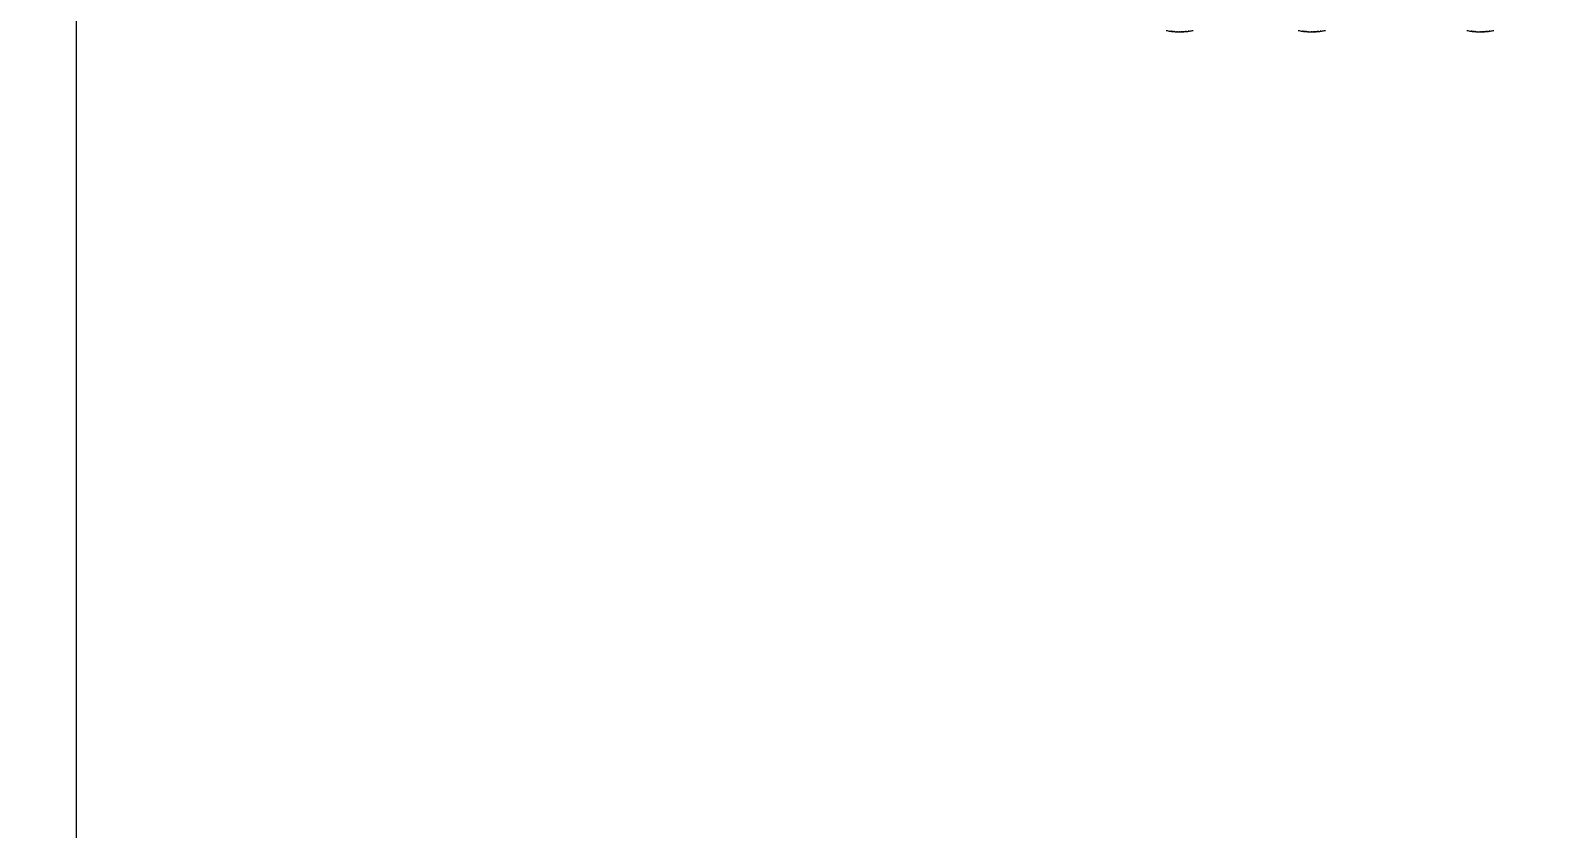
# Model space of a CAD drawing. Header units: millimetres. Extents: x -6280 to 5617, y -5845 to 6834.
# Drawn here: x -4816 to -3609, y 752 to 1385 of the extents above; entities that cross this region are included whole.
import ezdxf

# ---------------------------------------------------------------- set-up
doc = ezdxf.new("R2010")
doc.units = ezdxf.units.MM
for name, color, linetype in [('DIKOM_ОБЪЕКТ', 7, 'Continuous'), ('DIKOM_РАЗМЕР_ЗОНА', 7, 'Continuous'), ('DIKOM_РАЗМЕР_ОБЪЕКТА', 7, 'Continuous')]:
    doc.layers.add(name, color=color, linetype=linetype)
doc.styles.add('style1', font='arial.ttf', dxfattribs={"width": 0.8})
doc.dimstyles.new('1-50', dxfattribs={"dimtxt": 300, "dimasz": 200, "dimexe": 100, "dimexo": 0, "dimgap": 100, "dimtad": 1, "dimtxsty": 'style1', "dimcen": 200, "dimclrd": 7, "dimclre": 7, "dimclrt": 7, "dimadec": 1, "dimazin": 2, "dimtfac": 1, "dimtmove": 0, "dimatfit": 2, "dimfxl": 0, "dimlwd": 25, "dimlwe": 18, "dimarcsym": 0})

# ---------------------------------------------------------------- blocks, each defined once
blk = doc.blocks.new('*D9')
at = {"layer": 'Defpoints', "color": 0, "transparency": 16777216}
for p in [(2521.2, 1712.8), (-4779.9, 1437.8), (2521.2, -5186.4)]:
    blk.add_point(p, dxfattribs=at)
at = {"layer": 'DIKOM_РАЗМЕР_ОБЪЕКТА', "color": 7, "lineweight": 18, "transparency": 16777216}
for p, q in [((2521.2, 1712.8), (2521.2, -5286.4)), ((-4779.9, 1437.8), (-4779.9, -5286.4))]:
    blk.add_line(p, q, dxfattribs=at)
at = {"layer": 'DIKOM_РАЗМЕР_ОБЪЕКТА', "color": 7, "lineweight": 25, "transparency": 16777216}
blk.add_line((-4579.9, -5186.4), (2321.2, -5186.4), dxfattribs=at)
at = {"layer": 'DIKOM_РАЗМЕР_ОБЪЕКТА', "color": 7, "transparency": 16777216}
for points in [[(-4579.9, -5153.1), (-4579.9, -5219.8), (-4779.9, -5186.4)], [(2321.2, -5153.1), (2321.2, -5219.8), (2521.2, -5186.4)]]:
    blk.add_solid(points, dxfattribs=at)
at = {"layer": 'DIKOM_РАЗМЕР_ОБЪЕКТА', "color": 7, "transparency": 16777216, "insert": (-601.8, -4933.2), "char_height": 300, "attachment_point": 5, "style": 'style1'}
blk.add_mtext('7300', dxfattribs=at)
blk = doc.blocks.new('*D11')
at = {"layer": 'Defpoints', "color": 0, "transparency": 16777216}
for p in [(-6279.9, 1522.5), (4521.2, 1522.5), (4521.2, -5744.5)]:
    blk.add_point(p, dxfattribs=at)
at = {"layer": 'DIKOM_РАЗМЕР_ЗОНА', "color": 7, "lineweight": 18, "transparency": 16777216}
for p, q in [((-6279.9, 1522.5), (-6279.9, -5844.5)), ((4521.2, 1522.5), (4521.2, -5844.5))]:
    blk.add_line(p, q, dxfattribs=at)
at = {"layer": 'DIKOM_РАЗМЕР_ЗОНА', "color": 7, "lineweight": 25, "transparency": 16777216}
blk.add_line((-6079.9, -5744.5), (4321.2, -5744.5), dxfattribs=at)
at = {"layer": 'DIKOM_РАЗМЕР_ЗОНА', "color": 7, "transparency": 16777216}
for points in [[(-6079.9, -5711.2), (-6079.9, -5777.9), (-6279.9, -5744.5)], [(4321.2, -5711.2), (4321.2, -5777.9), (4521.2, -5744.5)]]:
    blk.add_solid(points, dxfattribs=at)
at = {"layer": 'DIKOM_РАЗМЕР_ЗОНА', "color": 7, "transparency": 16777216, "insert": (-569.1, -5491.3), "char_height": 300, "attachment_point": 5, "style": 'style1'}
blk.add_mtext('10800', dxfattribs=at)

msp = doc.modelspace()

# ---------------------------------------------------------------- linework, layer by layer
at = {"layer": 'DIKOM_ОБЪЕКТ', "color": 7, "linetype": 'Continuous', "lineweight": 15}
for p, q in [((-3911.541, 1384.645), (-3911.612, 1384.674)), ((-3911.139, 1384.608), (-3911.139, 1384.597)), ((-3907.946, 1384.275), (-3908.025, 1384.301)), ((-3907.571, 1384.275), (-3907.491, 1384.25)), ((-3906.672, 1384.219), (-3906.754, 1384.24)), ((-3905.473, 1384.203), (-3905.626, 1384.203)), ((-3905.492, 1384.202), (-3904.49, 1384.202)), ((-3904.325, 1384.202), (-3903.264, 1384.202)), ((-3903.87, 1384.204), (-3904.32, 1384.203)), ((-3903.264, 1384.202), (-3903.028, 1384.202)), ((-3903.041, 1384.203), (-3903.158, 1384.203)), ((-3902.931, 1384.202), (-3902.548, 1384.202)), ((-3900.636, 1384.246), (-3900.632, 1384.247)), ((-3899.178, 1384.359), (-3899.192, 1384.358)), ((-3898.579, 1384.414), (-3899.178, 1384.359)), ((-3898.963, 1384.395), (-3898.148, 1384.442)), ((-3897.586, 1384.504), (-3896.94, 1384.627)), ((-3896.747, 1384.633), (-3897.219, 1384.566)), ((-3896.747, 1384.654), (-3896.747, 1384.633)), ((-3896.738, 1384.634), (-3896.747, 1384.633)), ((-3896.738, 1384.656), (-3896.738, 1384.634)), ((-3806.76, 1384.655), (-3806.875, 1384.674)), ((-3806.375, 1384.604), (-3806.375, 1384.597)), ((-3803.143, 1384.279), (-3803.309, 1384.301)), ((-3802.858, 1384.275), (-3802.685, 1384.254)), ((-3801.861, 1384.221), (-3802.046, 1384.24)), ((-3800.623, 1384.203), (-3800.801, 1384.203)), ((-3800.651, 1384.202), (-3799.578, 1384.202)), ((-3799.592, 1384.202), (-3798.529, 1384.202)), ((-3799.18, 1384.204), (-3799.587, 1384.203)), ((-3798.529, 1384.202), (-3798.174, 1384.202)), ((-3798.174, 1384.202), (-3797.723, 1384.202)), ((-3795.383, 1384.27), (-3795.421, 1384.267)), ((-3794.477, 1384.359), (-3794.491, 1384.358)), ((-3793.585, 1384.427), (-3794.477, 1384.359)), ((-3794.302, 1384.395), (-3793.186, 1384.449)), ((-3793.138, 1384.454), (-3793.136, 1384.455)), ((-3792.837, 1384.489), (-3792.291, 1384.627)), ((-3792.057, 1384.633), (-3792.515, 1384.547)), ((-3792.057, 1384.66), (-3792.057, 1384.633)), ((-3792.048, 1384.634), (-3792.057, 1384.633)), ((-3792.048, 1384.661), (-3792.048, 1384.634)), ((-3672.924, 1384.656), (-3673.039, 1384.674)), ((-3672.537, 1384.603), (-3672.537, 1384.597)), ((-3672.537, 1384.597), (-3672.466, 1384.588)), ((-3669.305, 1384.28), (-3669.476, 1384.301)), ((-3669.025, 1384.275), (-3668.846, 1384.254)), ((-3668.022, 1384.221), (-3668.213, 1384.24)), ((-3666.78, 1384.203), (-3666.959, 1384.203)), ((-3666.808, 1384.202), (-3665.758, 1384.202)), ((-3665.758, 1384.202), (-3664.695, 1384.202)), ((-3665.35, 1384.204), (-3665.753, 1384.203)), ((-3664.695, 1384.202), (-3664.338, 1384.202)), ((-3664.338, 1384.202), (-3663.881, 1384.202)), ((-3661.545, 1384.27), (-3661.581, 1384.267)), ((-3660.647, 1384.359), (-3660.661, 1384.358)), ((-3659.727, 1384.429), (-3660.647, 1384.359)), ((-3660.475, 1384.395), (-3659.345, 1384.449)), ((-3659.278, 1384.456), (-3659.276, 1384.457)), ((-3658.997, 1384.489), (-3658.466, 1384.627)), ((-3658.229, 1384.633), (-3658.682, 1384.545)), ((-3658.229, 1384.661), (-3658.229, 1384.633)), ((-3658.22, 1384.634), (-3658.229, 1384.633)), ((-3658.22, 1384.662), (-3658.22, 1384.634))]:
    msp.add_line(p, q, dxfattribs=at)
for centre, start, end in [((-3905.498, 1426.038), 257.120378, 261.692488), ((-3905.498, 1426.038), 262.322829, 265.088314), ((-3905.498, 1426.038), 265.73088, 266.64785), ((-3905.498, 1426.038), 267.271397, 268.392102), ((-3902.548, 1426.038), 270, 272.611514), ((-3902.548, 1426.038), 273.188911, 274.077463), ((-3902.548, 1426.038), 274.703001, 275.447943), ((-3902.548, 1426.038), 276.039969, 276.814617), ((-3902.548, 1426.038), 277.323229, 278.093593), ((-3902.548, 1426.038), 278.723926, 282.879622), ((-3800.672, 1426.038), 257.120378, 261.629396), ((-3800.672, 1426.038), 262.26399, 264.966994), ((-3800.672, 1426.038), 265.620636, 266.615155), ((-3800.672, 1426.038), 267.242532, 268.370309), ((-3797.722, 1426.038), 270, 272.551328), ((-3797.722, 1426.038), 273.150527, 274.114353), ((-3797.722, 1426.038), 274.743832, 275.678508), ((-3797.722, 1426.038), 276.294357, 276.652073), ((-3797.722, 1426.038), 277.155172, 278.155064), ((-3797.722, 1426.038), 278.788989, 282.879622), ((-3666.83, 1426.038), 257.120378, 261.621311), ((-3666.83, 1426.038), 262.256434, 264.956057), ((-3666.83, 1426.038), 265.605044, 266.610957), ((-3666.83, 1426.038), 267.238822, 268.36749), ((-3663.881, 1426.038), 270, 272.545839), ((-3663.881, 1426.038), 273.14845, 274.119101), ((-3663.881, 1426.038), 274.749082, 275.701268), ((-3663.881, 1426.038), 276.319073, 276.640781), ((-3663.881, 1426.038), 277.142968, 278.162968), ((-3663.881, 1426.038), 278.797365, 282.879622)]:
    msp.add_arc(centre, 41.836, start, end, dxfattribs=at)
for points, knots in [([(-3911.612, 1384.674), (-3911.405, 1384.644), (-3911.001, 1384.586), (-3910.596, 1384.537), (-3910.399, 1384.513)], [0, 0, 0, 0, 0.51226895, 1, 1, 1, 1]), ([(-3910.387, 1384.502), (-3910.509, 1384.516), (-3910.76, 1384.546), (-3911.01, 1384.58), (-3911.139, 1384.597)], [0, 0, 0, 0, 0.48799483, 1, 1, 1, 1]), ([(-3910.399, 1384.513), (-3910.197, 1384.49), (-3909.863, 1384.453), (-3909.41, 1384.404), (-3909.056, 1384.365), (-3908.788, 1384.336), (-3908.653, 1384.322), (-3908.633, 1384.32), (-3908.625, 1384.319)], [0, 0, 0, 0, 0.21668139, 0.35882706, 0.50101945, 0.68802729, 0.88070931, 1, 1, 1, 1]), ([(-3909.079, 1384.356), (-3909.096, 1384.358), (-3909.124, 1384.36), (-3909.315, 1384.382), (-3909.532, 1384.406), (-3909.825, 1384.438), (-3910.119, 1384.471), (-3910.314, 1384.493), (-3910.387, 1384.502)], [0, 0, 0, 0, 0.27868559, 0.44655526, 0.58313486, 0.72051195, 0.89542813, 1, 1, 1, 1]), ([(-3909.079, 1384.357), (-3909.078, 1384.356), (-3909.07, 1384.355), (-3909.075, 1384.356), (-3909.079, 1384.356)], [0, 0, 0, 0, 0.17093626, 1, 1, 1, 1]), ([(-3908.025, 1384.301), (-3907.953, 1384.296), (-3907.802, 1384.287), (-3907.65, 1384.279), (-3907.571, 1384.275)], [0, 0, 0, 0, 0.47591199, 1, 1, 1, 1]), ([(-3906.754, 1384.24), (-3906.68, 1384.237), (-3906.529, 1384.232), (-3906.378, 1384.228), (-3906.299, 1384.226)], [0, 0, 0, 0, 0.48376774, 1, 1, 1, 1]), ([(-3906.299, 1384.226), (-3906.286, 1384.221), (-3906.26, 1384.211), (-3906.234, 1384.209), (-3906.221, 1384.209)], [0, 0, 0, 0, 0.49849069, 1, 1, 1, 1]), ([(-3906.221, 1384.209), (-3905.709, 1384.205), (-3905.139, 1384.201), (-3904.569, 1384.204), (-3904.51, 1384.205)], [0, 0, 0, 0, 0.89689211, 1, 1, 1, 1]), ([(-3904.51, 1384.205), (-3904.403, 1384.204), (-3904.19, 1384.204), (-3903.977, 1384.204), (-3903.87, 1384.204)], [0, 0, 0, 0, 0.49962706, 1, 1, 1, 1]), ([(-3903.277, 1384.203), (-3903.172, 1384.203), (-3902.964, 1384.204), (-3902.474, 1384.214), (-3902.119, 1384.222), (-3901.939, 1384.227)], [0, 0, 0, 0, 0.33542403, 0.66297335, 1, 1, 1, 1]), ([(-3901.915, 1384.219), (-3902.067, 1384.216), (-3902.348, 1384.209), (-3902.699, 1384.204), (-3902.945, 1384.202), (-3903.012, 1384.203), (-3903.045, 1384.203)], [0, 0, 0, 0, 0.28681546, 0.52890565, 0.77115669, 1, 1, 1, 1]), ([(-3901.939, 1384.227), (-3901.73, 1384.232), (-3901.346, 1384.243), (-3900.845, 1384.257), (-3900.472, 1384.266), (-3900.235, 1384.271), (-3900.197, 1384.27), (-3900.178, 1384.27)], [0, 0, 0, 0, 0.22526638, 0.41285247, 0.60003467, 0.80007057, 1, 1, 1, 1]), ([(-3900.632, 1384.247), (-3900.656, 1384.247), (-3900.694, 1384.247), (-3900.948, 1384.243), (-3901.265, 1384.235), (-3901.608, 1384.226), (-3901.829, 1384.221), (-3901.915, 1384.219)], [0, 0, 0, 0, 0.30183305, 0.49131489, 0.6810124, 0.87635395, 1, 1, 1, 1]), ([(-3899.67, 1384.337), (-3899.549, 1384.346), (-3899.313, 1384.364), (-3899.078, 1384.385), (-3898.963, 1384.395)], [0, 0, 0, 0, 0.51298037, 1, 1, 1, 1]), ([(-3899.506, 1384.33), (-3899.534, 1384.318), (-3899.588, 1384.296), (-3899.643, 1384.323), (-3899.67, 1384.337)], [0, 0, 0, 0, 0.50007532, 1, 1, 1, 1]), ([(-3896.94, 1384.627), (-3896.845, 1384.64), (-3896.634, 1384.67), (-3896.425, 1384.702), (-3896.311, 1384.719)], [0, 0, 0, 0, 0.45619881, 1, 1, 1, 1]), ([(-3896.6, 1384.643), (-3896.623, 1384.631), (-3896.669, 1384.608), (-3896.715, 1384.625), (-3896.738, 1384.634)], [0, 0, 0, 0, 0.50017957, 1, 1, 1, 1]), ([(-3896.311, 1384.719), (-3896.283, 1384.7), (-3896.248, 1384.675), (-3896.213, 1384.689), (-3896.206, 1384.692)], [0, 0, 0, 0, 0.78282379, 1, 1, 1, 1]), ([(-3806.875, 1384.674), (-3806.669, 1384.644), (-3806.268, 1384.586), (-3805.865, 1384.537), (-3805.669, 1384.513)], [0, 0, 0, 0, 0.51214462, 1, 1, 1, 1]), ([(-3805.628, 1384.502), (-3805.749, 1384.516), (-3805.999, 1384.546), (-3806.248, 1384.58), (-3806.375, 1384.597)], [0, 0, 0, 0, 0.48824271, 1, 1, 1, 1]), ([(-3805.669, 1384.513), (-3805.469, 1384.49), (-3805.137, 1384.453), (-3804.675, 1384.404), (-3804.304, 1384.365), (-3804.015, 1384.337), (-3803.915, 1384.329), (-3803.868, 1384.325)], [0, 0, 0, 0, 0.25489368, 0.42205512, 0.5892818, 0.80914034, 1, 1, 1, 1]), ([(-3804.234, 1384.356), (-3804.265, 1384.358), (-3804.315, 1384.36), (-3804.533, 1384.382), (-3804.765, 1384.406), (-3805.067, 1384.438), (-3805.361, 1384.471), (-3805.555, 1384.493), (-3805.628, 1384.502)], [0, 0, 0, 0, 0.27866692, 0.44662617, 0.58328706, 0.72047007, 0.89541488, 1, 1, 1, 1]), ([(-3803.309, 1384.301), (-3803.238, 1384.296), (-3803.087, 1384.287), (-3802.937, 1384.279), (-3802.858, 1384.275)], [0, 0, 0, 0, 0.47576212, 1, 1, 1, 1]), ([(-3802.046, 1384.24), (-3801.973, 1384.237), (-3801.822, 1384.232), (-3801.672, 1384.228), (-3801.594, 1384.226)], [0, 0, 0, 0, 0.48366474, 1, 1, 1, 1]), ([(-3801.594, 1384.226), (-3801.561, 1384.221), (-3801.495, 1384.211), (-3801.429, 1384.209), (-3801.396, 1384.209)], [0, 0, 0, 0, 0.49847713, 1, 1, 1, 1]), ([(-3801.396, 1384.209), (-3800.923, 1384.205), (-3800.396, 1384.201), (-3799.869, 1384.204), (-3799.815, 1384.205)], [0, 0, 0, 0, 0.89687026, 1, 1, 1, 1]), ([(-3799.815, 1384.205), (-3799.709, 1384.204), (-3799.497, 1384.204), (-3799.286, 1384.204), (-3799.18, 1384.204)], [0, 0, 0, 0, 0.4999988, 1, 1, 1, 1]), ([(-3798.535, 1384.203), (-3798.443, 1384.203), (-3798.258, 1384.204), (-3797.792, 1384.214), (-3797.441, 1384.222), (-3797.263, 1384.227)], [0, 0, 0, 0, 0.33003105, 0.66043349, 1, 1, 1, 1]), ([(-3797.21, 1384.219), (-3797.36, 1384.216), (-3797.638, 1384.209), (-3797.972, 1384.204), (-3798.196, 1384.202), (-3798.245, 1384.203), (-3798.269, 1384.203)], [0, 0, 0, 0, 0.28692149, 0.52906829, 0.77122626, 1, 1, 1, 1]), ([(-3797.263, 1384.227), (-3797.054, 1384.232), (-3796.67, 1384.243), (-3796.152, 1384.257), (-3795.752, 1384.266), (-3795.48, 1384.271), (-3795.415, 1384.27), (-3795.383, 1384.27)], [0, 0, 0, 0, 0.22533347, 0.41290636, 0.60009594, 0.80006876, 1, 1, 1, 1]), ([(-3795.835, 1384.247), (-3795.873, 1384.247), (-3795.936, 1384.247), (-3796.219, 1384.243), (-3796.553, 1384.235), (-3796.904, 1384.226), (-3797.124, 1384.221), (-3797.21, 1384.219)], [0, 0, 0, 0, 0.30181204, 0.49140183, 0.68107495, 0.87642124, 1, 1, 1, 1]), ([(-3795.858, 1384.244), (-3795.843, 1384.245), (-3795.802, 1384.246), (-3795.822, 1384.247), (-3795.835, 1384.247)], [0, 0, 0, 0, 0.37569448, 1, 1, 1, 1]), ([(-3795.005, 1384.337), (-3794.884, 1384.346), (-3794.65, 1384.364), (-3794.416, 1384.385), (-3794.302, 1384.395)], [0, 0, 0, 0, 0.51339022, 1, 1, 1, 1]), ([(-3794.72, 1384.316), (-3794.746, 1384.313), (-3794.84, 1384.3), (-3794.935, 1384.321), (-3795.005, 1384.337)], [0, 0, 0, 0, 0.27068268, 1, 1, 1, 1]), ([(-3792.877, 1384.484), (-3792.874, 1384.484), (-3792.862, 1384.486), (-3792.848, 1384.488), (-3792.837, 1384.489)], [0, 0, 0, 0, 0.23441018, 1, 1, 1, 1]), ([(-3792.291, 1384.627), (-3792.196, 1384.64), (-3791.987, 1384.67), (-3791.778, 1384.702), (-3791.665, 1384.719)], [0, 0, 0, 0, 0.45593934, 1, 1, 1, 1]), ([(-3791.79, 1384.63), (-3791.818, 1384.625), (-3791.904, 1384.609), (-3791.99, 1384.624), (-3792.048, 1384.634)], [0, 0, 0, 0, 0.32707119, 1, 1, 1, 1]), ([(-3791.665, 1384.719), (-3791.596, 1384.701), (-3791.485, 1384.673), (-3791.374, 1384.693), (-3791.332, 1384.701)], [0, 0, 0, 0, 0.62495588, 1, 1, 1, 1]), ([(-3673.039, 1384.674), (-3672.833, 1384.644), (-3672.432, 1384.586), (-3672.03, 1384.537), (-3671.834, 1384.513)], [0, 0, 0, 0, 0.51215528, 1, 1, 1, 1]), ([(-3671.79, 1384.502), (-3671.912, 1384.516), (-3672.161, 1384.546), (-3672.41, 1384.58), (-3672.537, 1384.597)], [0, 0, 0, 0, 0.48838817, 1, 1, 1, 1]), ([(-3671.834, 1384.513), (-3671.634, 1384.49), (-3671.302, 1384.453), (-3670.839, 1384.404), (-3670.468, 1384.365), (-3670.181, 1384.337), (-3670.082, 1384.33), (-3670.038, 1384.326)], [0, 0, 0, 0, 0.25821028, 0.42767925, 0.59710771, 0.81999716, 1, 1, 1, 1]), ([(-3670.389, 1384.356), (-3670.421, 1384.358), (-3670.473, 1384.36), (-3670.693, 1384.382), (-3670.927, 1384.406), (-3671.229, 1384.438), (-3671.524, 1384.471), (-3671.718, 1384.493), (-3671.79, 1384.502)], [0, 0, 0, 0, 0.27869869, 0.44665424, 0.58322976, 0.72044325, 0.89546326, 1, 1, 1, 1]), ([(-3669.476, 1384.301), (-3669.405, 1384.296), (-3669.254, 1384.287), (-3669.104, 1384.279), (-3669.025, 1384.275)], [0, 0, 0, 0, 0.47627927, 1, 1, 1, 1]), ([(-3668.213, 1384.24), (-3668.141, 1384.237), (-3667.99, 1384.232), (-3667.84, 1384.228), (-3667.762, 1384.226)], [0, 0, 0, 0, 0.48390181, 1, 1, 1, 1]), ([(-3667.762, 1384.226), (-3667.728, 1384.221), (-3667.658, 1384.211), (-3667.588, 1384.209), (-3667.553, 1384.209)], [0, 0, 0, 0, 0.49848099, 1, 1, 1, 1]), ([(-3667.553, 1384.209), (-3667.084, 1384.205), (-3666.561, 1384.201), (-3666.038, 1384.204), (-3665.985, 1384.205)], [0, 0, 0, 0, 0.89692515, 1, 1, 1, 1]), ([(-3665.985, 1384.205), (-3665.879, 1384.204), (-3665.667, 1384.204), (-3665.456, 1384.204), (-3665.35, 1384.204)], [0, 0, 0, 0, 0.49981245, 1, 1, 1, 1]), ([(-3664.7, 1384.203), (-3664.609, 1384.203), (-3664.427, 1384.204), (-3663.963, 1384.214), (-3663.613, 1384.222), (-3663.435, 1384.227)], [0, 0, 0, 0, 0.32932316, 0.66000449, 1, 1, 1, 1]), ([(-3663.379, 1384.219), (-3663.529, 1384.216), (-3663.806, 1384.209), (-3664.139, 1384.204), (-3664.361, 1384.202), (-3664.409, 1384.203), (-3664.432, 1384.203)], [0, 0, 0, 0, 0.28683078, 0.52898612, 0.77118021, 1, 1, 1, 1]), ([(-3663.435, 1384.227), (-3663.226, 1384.232), (-3662.842, 1384.243), (-3662.322, 1384.257), (-3661.92, 1384.266), (-3661.645, 1384.271), (-3661.578, 1384.27), (-3661.545, 1384.27)], [0, 0, 0, 0, 0.2252761, 0.4129825, 0.60011391, 0.80010045, 1, 1, 1, 1]), ([(-3661.996, 1384.247), (-3662.036, 1384.247), (-3662.101, 1384.247), (-3662.387, 1384.243), (-3662.722, 1384.235), (-3663.073, 1384.226), (-3663.294, 1384.221), (-3663.379, 1384.219)], [0, 0, 0, 0, 0.3018619, 0.49142051, 0.68111617, 0.87639719, 1, 1, 1, 1]), ([(-3662.02, 1384.244), (-3662.003, 1384.245), (-3661.962, 1384.246), (-3661.983, 1384.247), (-3661.996, 1384.247)], [0, 0, 0, 0, 0.40017498, 1, 1, 1, 1]), ([(-3661.178, 1384.337), (-3661.058, 1384.346), (-3660.823, 1384.364), (-3660.589, 1384.385), (-3660.475, 1384.395)], [0, 0, 0, 0, 0.51323384, 1, 1, 1, 1]), ([(-3660.875, 1384.316), (-3660.903, 1384.313), (-3661.004, 1384.3), (-3661.105, 1384.321), (-3661.178, 1384.337)], [0, 0, 0, 0, 0.2791783, 1, 1, 1, 1]), ([(-3659.044, 1384.483), (-3659.038, 1384.484), (-3659.023, 1384.485), (-3659.007, 1384.488), (-3658.997, 1384.489)], [0, 0, 0, 0, 0.3671257, 1, 1, 1, 1]), ([(-3658.466, 1384.627), (-3658.371, 1384.64), (-3658.162, 1384.67), (-3657.954, 1384.702), (-3657.841, 1384.719)], [0, 0, 0, 0, 0.45591042, 1, 1, 1, 1]), ([(-3657.943, 1384.631), (-3657.974, 1384.625), (-3658.067, 1384.609), (-3658.159, 1384.624), (-3658.22, 1384.634)], [0, 0, 0, 0, 0.34126366, 1, 1, 1, 1]), ([(-3657.841, 1384.719), (-3657.768, 1384.701), (-3657.649, 1384.673), (-3657.53, 1384.693), (-3657.485, 1384.701)], [0, 0, 0, 0, 0.6140519, 1, 1, 1, 1])]:
    msp.add_open_spline(points, degree=3, knots=knots, dxfattribs=at)

# ---------------------------------------------------------------- dimensions: what is measured, and where the dimension line sits
at = {"layer": 'DIKOM_РАЗМЕР_ЗОНА'}
dim = msp.add_linear_dim(base=(4521.229, -5744.52), p1=(-6279.854, 1522.451), p2=(4521.229, 1522.451), text='10800', dimstyle='1-50', dxfattribs=at)
dim.commit()
dim.dimension.update_dxf_attribs({"geometry": '*D11', "text_midpoint": (-569.123, -5744.52), "dimtype": 160})
at = {"layer": 'DIKOM_РАЗМЕР_ОБЪЕКТА'}
dim = msp.add_linear_dim(base=(2521.229, -5186.431), p1=(-4779.854, 1437.755), p2=(2521.229, 1712.785), text='7300', dimstyle='1-50', dxfattribs=at)
dim.commit()
dim.dimension.update_dxf_attribs({"geometry": '*D9', "text_midpoint": (-601.814, -5186.431), "dimtype": 160})

doc.saveas('drawing.dxf')
